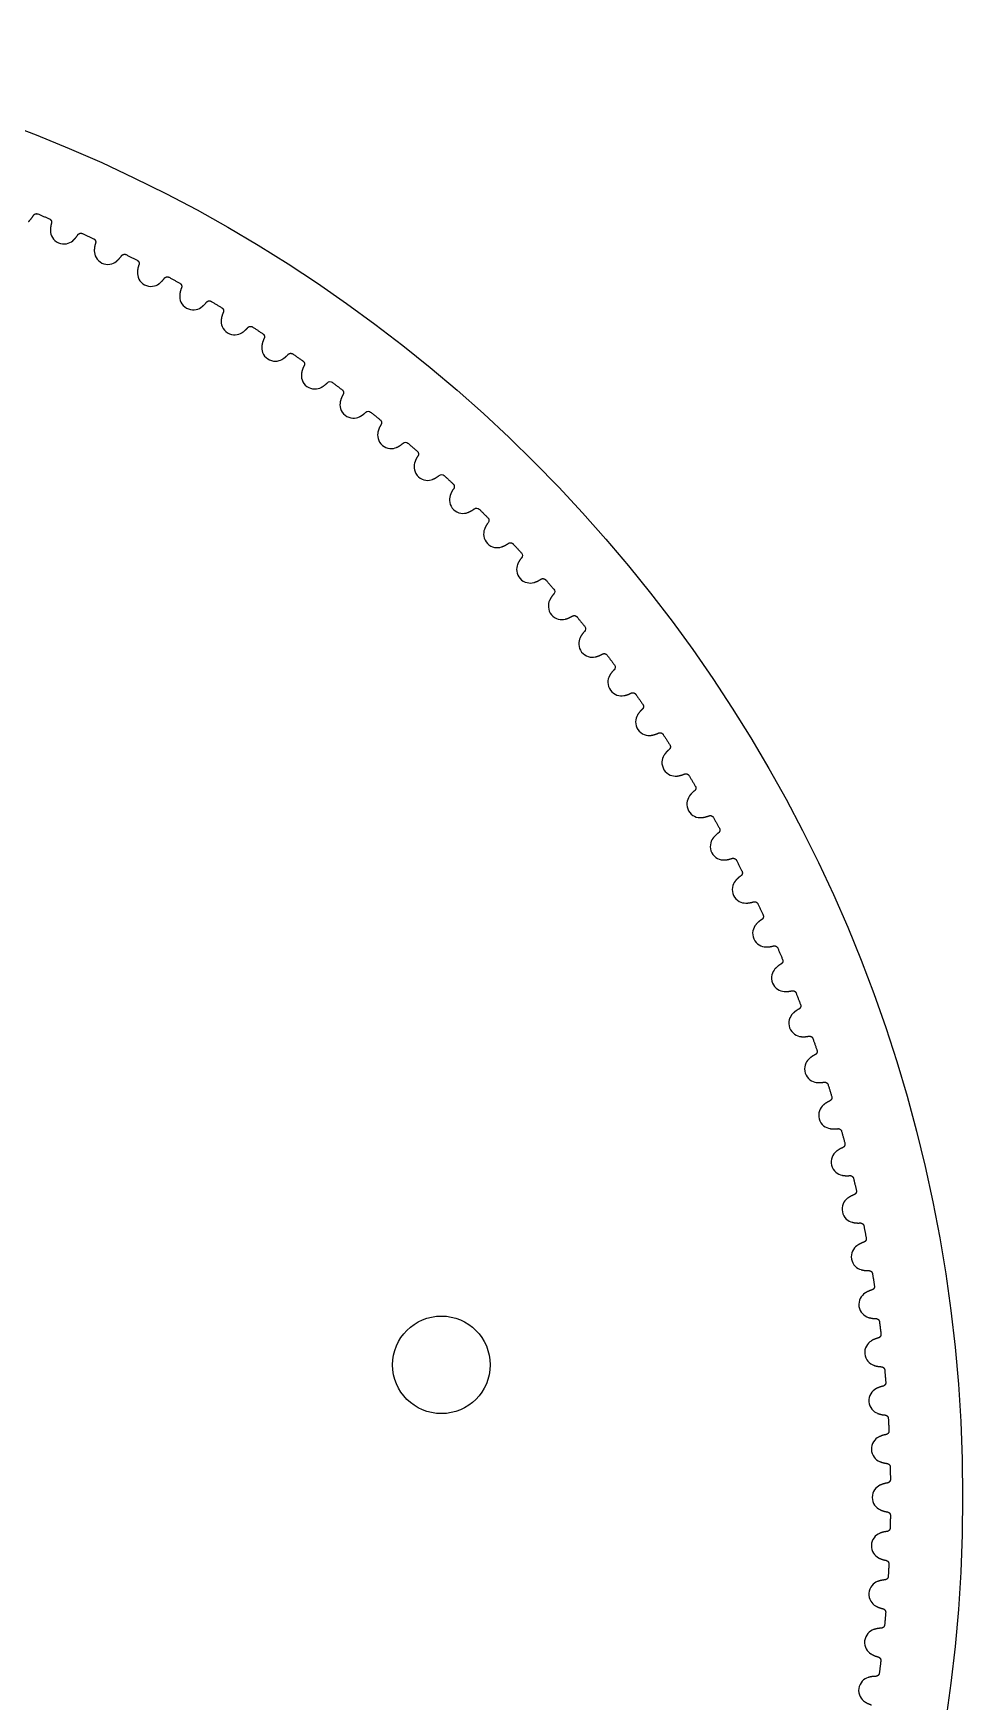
# Model space of a CAD drawing. Extents: x 88 to 208, y 45 to 165.
# Drawn here: x 170.4 to 208.5, y 96.6 to 165 of the extents above; entities that cross this region are included whole.
import ezdxf

# ---------------------------------------------------------------- set-up
doc = ezdxf.new("R2010")
doc.units = 0
doc.layers.add('View001', color=7, linetype='CONTINUOUS')

msp = doc.modelspace()

# ---------------------------------------------------------------- linework, layer by layer
at = {"layer": 'View001'}
for centre, radius in [((148.5, 105), 60), ((187.123, 110.411), 2)]:
    msp.add_circle(centre, radius, dxfattribs=at)
for points, degree in [([(170.189, 157.286), (170.309, 157.393), (170.388, 157.533)], 2), ([(170.189, 157.286), (170.309, 157.393), (170.388, 157.533)], 2), ([(170.577, 157.596), (171.044, 157.398)], 1), ([(171.129, 157.218), (171.084, 157.064), (171.09, 156.903)], 2), ([(171.129, 157.218), (171.084, 157.064), (171.09, 156.903)], 2), ([(172.001, 156.497), (172.124, 156.6), (172.208, 156.737)], 2), ([(172.001, 156.497), (172.124, 156.6), (172.208, 156.737)], 2), ([(172.399, 156.794), (172.859, 156.579)], 1), ([(172.938, 156.396), (172.887, 156.244), (172.887, 156.083)], 2), ([(172.938, 156.396), (172.887, 156.244), (172.887, 156.083)], 2), ([(173.784, 155.645), (173.91, 155.744), (174, 155.878)], 2), ([(173.784, 155.645), (173.91, 155.744), (174, 155.878)], 2), ([(174.192, 155.928), (174.645, 155.697)], 1), ([(174.716, 155.512), (174.661, 155.361), (174.655, 155.201)], 2), ([(174.716, 155.512), (174.661, 155.361), (174.655, 155.201)], 2), ([(175.536, 154.732), (175.666, 154.827), (175.76, 154.957)], 2), ([(175.536, 154.732), (175.666, 154.827), (175.76, 154.957)], 2), ([(175.954, 155.001), (176.398, 154.754)], 1), ([(176.463, 154.566), (176.403, 154.418), (176.391, 154.257)], 2), ([(176.463, 154.566), (176.403, 154.418), (176.391, 154.257)], 2), ([(177.255, 153.758), (177.388, 153.848), (177.487, 153.975)], 2), ([(177.255, 153.758), (177.388, 153.848), (177.487, 153.975)], 2), ([(177.682, 154.012), (178.117, 153.75)], 1), ([(178.176, 153.56), (178.11, 153.414), (178.093, 153.254)], 2), ([(178.176, 153.56), (178.11, 153.414), (178.093, 153.254)], 2), ([(178.939, 152.725), (179.075, 152.81), (179.178, 152.934)], 2), ([(178.939, 152.725), (179.075, 152.81), (179.178, 152.934)], 2), ([(179.375, 152.964), (179.801, 152.687)], 1), ([(179.853, 152.495), (179.782, 152.351), (179.759, 152.192)], 2), ([(179.853, 152.495), (179.782, 152.351), (179.759, 152.192)], 2), ([(181.03, 151.857), (181.446, 151.565)], 1), ([(180.586, 151.634), (180.725, 151.714), (180.832, 151.834)], 2), ([(180.586, 151.634), (180.725, 151.714), (180.832, 151.834)], 2), ([(181.491, 151.372), (181.415, 151.23), (181.387, 151.072)], 2), ([(181.491, 151.372), (181.415, 151.23), (181.387, 151.072)], 2), ([(182.194, 150.485), (182.336, 150.561), (182.447, 150.677)], 2), ([(182.194, 150.485), (182.336, 150.561), (182.447, 150.677)], 2), ([(182.447, 150.677), (182.491, 150.73), (182.593, 150.738), (182.645, 150.693)], 3), ([(182.447, 150.677), (182.491, 150.73), (182.593, 150.738), (182.645, 150.693)], 3), ([(182.645, 150.693), (183.051, 150.387)], 1), ([(183.09, 150.192), (183.009, 150.053), (182.975, 149.896)], 2), ([(183.09, 150.192), (183.009, 150.053), (182.975, 149.896)], 2), ([(183.761, 149.282), (183.905, 149.352), (184.02, 149.464)], 2), ([(183.761, 149.282), (183.905, 149.352), (184.02, 149.464)], 2), ([(184.02, 149.464), (184.066, 149.516), (184.169, 149.521), (184.219, 149.474)], 3), ([(184.02, 149.464), (184.066, 149.516), (184.169, 149.521), (184.219, 149.474)], 3), ([(184.219, 149.474), (184.614, 149.154)], 1), ([(184.646, 148.958), (184.56, 148.822), (184.521, 148.666)], 2), ([(184.646, 148.958), (184.56, 148.822), (184.521, 148.666)], 2), ([(185.285, 148.024), (185.432, 148.09), (185.551, 148.198)], 2), ([(185.285, 148.024), (185.432, 148.09), (185.551, 148.198)], 2), ([(185.551, 148.198), (185.598, 148.247), (185.701, 148.249), (185.749, 148.2)], 3), ([(185.551, 148.198), (185.598, 148.247), (185.701, 148.249), (185.749, 148.2)], 3), ([(185.749, 148.2), (186.133, 147.867)], 1), ([(186.158, 147.669), (186.067, 147.537), (186.023, 147.382)], 2), ([(186.158, 147.669), (186.067, 147.537), (186.023, 147.382)], 2), ([(186.764, 146.714), (186.913, 146.775), (187.036, 146.878)], 2), ([(186.764, 146.714), (186.913, 146.775), (187.036, 146.878)], 2), ([(187.036, 146.878), (187.085, 146.926), (187.187, 146.924), (187.234, 146.874)], 3), ([(187.036, 146.878), (187.085, 146.926), (187.187, 146.924), (187.234, 146.874)], 3), ([(187.234, 146.874), (187.606, 146.527)], 1), ([(187.624, 146.329), (187.529, 146.2), (187.479, 146.047)], 2), ([(187.624, 146.329), (187.529, 146.2), (187.479, 146.047)], 2), ([(188.197, 145.353), (188.347, 145.409), (188.474, 145.508)], 2), ([(188.197, 145.353), (188.347, 145.409), (188.474, 145.508)], 2), ([(188.474, 145.508), (188.524, 145.554), (188.627, 145.548), (188.672, 145.496)], 3), ([(188.474, 145.508), (188.524, 145.554), (188.627, 145.548), (188.672, 145.496)], 3), ([(188.672, 145.496), (189.031, 145.137)], 1), ([(189.031, 145.137), (189.083, 145.092), (189.089, 144.989), (189.042, 144.939)], 3), ([(189.042, 144.939), (188.943, 144.812), (188.888, 144.662)], 2), ([(189.042, 144.939), (188.943, 144.812), (188.888, 144.662)], 2), ([(189.581, 143.943), (189.733, 143.993), (189.863, 144.088)], 2), ([(189.581, 143.943), (189.733, 143.993), (189.863, 144.088)], 2), ([(190.061, 144.07), (190.407, 143.698)], 1), ([(190.407, 143.698), (190.458, 143.651), (190.46, 143.548), (190.412, 143.499)], 3), ([(190.412, 143.499), (190.308, 143.377), (190.247, 143.228)], 2), ([(190.412, 143.499), (190.308, 143.377), (190.247, 143.228)], 2), ([(190.915, 142.486), (191.069, 142.53), (191.202, 142.621)], 2), ([(190.915, 142.486), (191.069, 142.53), (191.202, 142.621)], 2), ([(191.399, 142.596), (191.732, 142.212)], 1), ([(191.73, 142.013), (191.622, 141.894), (191.556, 141.748)], 2), ([(191.73, 142.013), (191.622, 141.894), (191.556, 141.748)], 2), ([(191.732, 142.212), (191.781, 142.163), (191.78, 142.061), (191.73, 142.013)], 3), ([(192.197, 140.983), (192.353, 141.022), (192.489, 141.107)], 2), ([(192.197, 140.983), (192.353, 141.022), (192.489, 141.107)], 2), ([(192.685, 141.075), (193.005, 140.68)], 1), ([(192.995, 140.482), (192.883, 140.367), (192.812, 140.223)], 2), ([(192.995, 140.482), (192.883, 140.367), (192.812, 140.223)], 2), ([(193.005, 140.68), (193.052, 140.63), (193.047, 140.528), (192.995, 140.482)], 3), ([(193.426, 139.436), (193.583, 139.47), (193.722, 139.55)], 2), ([(193.426, 139.436), (193.583, 139.47), (193.722, 139.55)], 2), ([(193.917, 139.511), (194.223, 139.106)], 1), ([(194.206, 138.907), (194.09, 138.796), (194.015, 138.655)], 2), ([(194.206, 138.907), (194.09, 138.796), (194.015, 138.655)], 2), ([(194.223, 139.106), (194.268, 139.053), (194.259, 138.951), (194.206, 138.907)], 3), ([(194.601, 137.847), (194.759, 137.875), (194.9, 137.951)], 2), ([(194.601, 137.847), (194.759, 137.875), (194.9, 137.951)], 2), ([(195.094, 137.905), (195.385, 137.489)], 1), ([(195.362, 137.292), (195.242, 137.185), (195.161, 137.046)], 2), ([(195.362, 137.292), (195.242, 137.185), (195.161, 137.046)], 2), ([(195.719, 136.218), (195.878, 136.241), (196.022, 136.312)], 2), ([(195.719, 136.218), (195.878, 136.241), (196.022, 136.312)], 2), ([(196.214, 136.259), (196.491, 135.833)], 1), ([(196.46, 135.637), (196.337, 135.534), (196.251, 135.398)], 2), ([(196.46, 135.637), (196.337, 135.534), (196.251, 135.398)], 2), ([(196.78, 134.551), (196.939, 134.568), (197.086, 134.634)], 2), ([(196.78, 134.551), (196.939, 134.568), (197.086, 134.634)], 2), ([(197.276, 134.575), (197.537, 134.139)], 1), ([(197.5, 133.944), (197.373, 133.846), (197.283, 133.713)], 2), ([(197.5, 133.944), (197.373, 133.846), (197.283, 133.713)], 2), ([(197.782, 132.848), (197.942, 132.86), (198.091, 132.92)], 2), ([(197.782, 132.848), (197.942, 132.86), (198.091, 132.92)], 2), ([(198.278, 132.855), (198.524, 132.41)], 1), ([(198.48, 132.216), (198.35, 132.122), (198.255, 131.993)], 2), ([(198.48, 132.216), (198.35, 132.122), (198.255, 131.993)], 2), ([(198.724, 131.112), (198.884, 131.117), (199.035, 131.173)], 2), ([(198.724, 131.112), (198.884, 131.117), (199.035, 131.173)], 2), ([(199.22, 131.101), (199.451, 130.648)], 1), ([(199.4, 130.455), (199.266, 130.366), (199.167, 130.24)], 2), ([(199.4, 130.455), (199.266, 130.366), (199.167, 130.24)], 2), ([(199.604, 129.343), (199.765, 129.343), (199.917, 129.393)], 2), ([(199.604, 129.343), (199.765, 129.343), (199.917, 129.393)], 2), ([(200.1, 129.315), (200.315, 128.854)], 1), ([(200.257, 128.664), (200.121, 128.579), (200.017, 128.456)], 2), ([(200.257, 128.664), (200.121, 128.579), (200.017, 128.456)], 2), ([(200.423, 127.544), (200.583, 127.539), (200.737, 127.584)], 2), ([(200.423, 127.544), (200.583, 127.539), (200.737, 127.584)], 2), ([(200.917, 127.499), (201.116, 127.031)], 1), ([(201.052, 126.843), (200.912, 126.763), (200.804, 126.644)], 2), ([(201.052, 126.843), (200.912, 126.763), (200.804, 126.644)], 2), ([(201.178, 125.719), (201.338, 125.708), (201.494, 125.747)], 2), ([(201.178, 125.719), (201.338, 125.708), (201.494, 125.747)], 2), ([(201.67, 125.656), (201.852, 125.181)], 1), ([(201.782, 124.996), (201.64, 124.921), (201.528, 124.805)], 2), ([(201.782, 124.996), (201.64, 124.921), (201.528, 124.805)], 2), ([(201.869, 123.868), (202.029, 123.851), (202.186, 123.885)], 2), ([(201.869, 123.868), (202.029, 123.851), (202.186, 123.885)], 2), ([(202.447, 123.124), (202.303, 123.054), (202.187, 122.943)], 2), ([(202.447, 123.124), (202.303, 123.054), (202.187, 122.943)], 2), ([(202.359, 123.788), (202.524, 123.307)], 1), ([(202.495, 121.994), (202.654, 121.971), (202.812, 122)], 2), ([(202.495, 121.994), (202.654, 121.971), (202.812, 122)], 2), ([(202.982, 121.897), (203.13, 121.411)], 1), ([(203.047, 121.23), (202.9, 121.165), (202.78, 121.058)], 2), ([(203.047, 121.23), (202.9, 121.165), (202.78, 121.058)], 2), ([(203.055, 120.099), (203.213, 120.071), (203.372, 120.094)], 2), ([(203.055, 120.099), (203.213, 120.071), (203.372, 120.094)], 2), ([(203.538, 119.985), (203.67, 119.494)], 1), ([(203.58, 119.317), (203.431, 119.257), (203.308, 119.154)], 2), ([(203.58, 119.317), (203.431, 119.257), (203.308, 119.154)], 2), ([(203.549, 118.186), (203.706, 118.152), (203.865, 118.17)], 2), ([(203.549, 118.186), (203.706, 118.152), (203.865, 118.17)], 2), ([(204.028, 118.055), (204.142, 117.56)], 1), ([(204.046, 117.386), (203.895, 117.331), (203.768, 117.233)], 2), ([(204.046, 117.386), (203.895, 117.331), (203.768, 117.233)], 2), ([(203.975, 116.257), (204.131, 116.218), (204.291, 116.229)], 2), ([(203.975, 116.257), (204.131, 116.218), (204.291, 116.229)], 2), ([(204.45, 116.109), (204.546, 115.61)], 1), ([(204.445, 115.439), (204.292, 115.39), (204.161, 115.296)], 2), ([(204.445, 115.439), (204.292, 115.39), (204.161, 115.296)], 2), ([(204.334, 114.314), (204.489, 114.269), (204.649, 114.276)], 2), ([(204.334, 114.314), (204.489, 114.269), (204.649, 114.276)], 2), ([(204.803, 114.15), (204.882, 113.648)], 1), ([(204.775, 113.481), (204.62, 113.437), (204.487, 113.347)], 2), ([(204.775, 113.481), (204.62, 113.437), (204.487, 113.347)], 2), ([(204.625, 112.359), (204.778, 112.31), (204.939, 112.31)], 2), ([(204.625, 112.359), (204.778, 112.31), (204.939, 112.31)], 2), ([(205.088, 112.179), (205.15, 111.675)], 1), ([(205.036, 111.512), (204.88, 111.473), (204.744, 111.388)], 2), ([(205.036, 111.512), (204.88, 111.473), (204.744, 111.388)], 2), ([(204.848, 110.396), (204.999, 110.341), (205.16, 110.336)], 2), ([(204.848, 110.396), (204.999, 110.341), (205.16, 110.336)], 2), ([(205.304, 110.2), (205.348, 109.694)], 1), ([(205.229, 109.535), (205.072, 109.502), (204.933, 109.422)], 2), ([(205.229, 109.535), (205.072, 109.502), (204.933, 109.422)], 2), ([(205.002, 108.426), (205.151, 108.366), (205.311, 108.356)], 2), ([(205.002, 108.426), (205.151, 108.366), (205.311, 108.356)], 2), ([(205.451, 108.214), (205.478, 107.707)], 1), ([(205.353, 107.552), (205.195, 107.525), (205.053, 107.449)], 2), ([(205.353, 107.552), (205.195, 107.525), (205.053, 107.449)], 2), ([(205.087, 106.452), (205.234, 106.387), (205.394, 106.371)], 2), ([(205.087, 106.452), (205.234, 106.387), (205.394, 106.371)], 2), ([(205.529, 106.225), (205.537, 105.717)], 1), ([(205.407, 105.566), (205.248, 105.544), (205.104, 105.474)], 2), ([(205.407, 105.566), (205.248, 105.544), (205.104, 105.474)], 2), ([(205.103, 104.477), (205.248, 104.406), (205.407, 104.384)], 2), ([(205.103, 104.477), (205.248, 104.406), (205.407, 104.384)], 2), ([(205.537, 104.234), (205.528, 103.726)], 1), ([(205.393, 103.58), (205.233, 103.564), (205.086, 103.499)], 2), ([(205.393, 103.58), (205.233, 103.564), (205.086, 103.499)], 2), ([(205.051, 102.501), (205.192, 102.426), (205.351, 102.399)], 2), ([(205.051, 102.501), (205.192, 102.426), (205.351, 102.399)], 2), ([(205.475, 102.244), (205.448, 101.736)], 1), ([(205.308, 101.595), (205.148, 101.585), (204.999, 101.525)], 2), ([(205.308, 101.595), (205.148, 101.585), (204.999, 101.525)], 2), ([(204.929, 100.529), (205.068, 100.449), (205.225, 100.416)], 2), ([(204.929, 100.529), (205.068, 100.449), (205.225, 100.416)], 2), ([(205.344, 100.257), (205.3, 99.7508)], 1), ([(205.155, 99.6147), (204.994, 99.6097), (204.843, 99.555)], 2), ([(205.155, 99.6147), (204.994, 99.6097), (204.843, 99.555)], 2), ([(204.739, 98.5628), (204.875, 98.4778), (205.031, 98.4394)], 2), ([(204.739, 98.5628), (204.875, 98.4778), (205.031, 98.4394)], 2), ([(205.144, 98.276), (205.082, 97.7717)], 1), ([(204.932, 97.6407), (204.772, 97.6414), (204.619, 97.592)], 2), ([(204.932, 97.6407), (204.772, 97.6414), (204.619, 97.592)], 2), ([(204.48, 96.604), (204.613, 96.5143), (204.767, 96.4705)], 2), ([(204.48, 96.604), (204.613, 96.5143), (204.767, 96.4705)], 2)]:
    msp.add_open_spline(points, degree=degree, dxfattribs=at)
for points, degree, knots in [([(170.388, 157.533), (170.414, 157.579), (170.47, 157.6), (170.528, 157.618), (170.577, 157.596)], 2, [0, 0, 0, 0.724386, 0.724386, 1.44877, 1.44877, 1.44877]), ([(170.388, 157.533), (170.414, 157.579), (170.47, 157.6), (170.528, 157.618), (170.577, 157.596)], 2, [0, 0, 0, 0.724386, 0.724386, 1.44877, 1.44877, 1.44877]), ([(171.044, 157.398), (171.093, 157.377), (171.121, 157.324), (171.145, 157.269), (171.129, 157.218)], 2, [0, 0, 0, 0.724386, 0.724386, 1.44877, 1.44877, 1.44877]), ([(171.09, 156.903), (171.092, 156.82), (171.115, 156.724), (171.17, 156.634), (171.224, 156.544), (171.312, 156.462), (171.418, 156.415), (171.524, 156.367), (171.644, 156.357), (171.747, 156.377), (171.851, 156.396), (171.938, 156.444), (172.001, 156.497)], 3, [0, 0, 0, 0, 0.558599, 0.558599, 0.558599, 1.1172, 1.1172, 1.1172, 1.6758, 1.6758, 1.6758, 2.2344, 2.2344, 2.2344, 2.2344]), ([(172.208, 156.737), (172.236, 156.782), (172.293, 156.801), (172.351, 156.817), (172.399, 156.794)], 2, [0, 0, 0, 0.724386, 0.724386, 1.44877, 1.44877, 1.44877]), ([(172.208, 156.737), (172.236, 156.782), (172.293, 156.801), (172.351, 156.817), (172.399, 156.794)], 2, [0, 0, 0, 0.724386, 0.724386, 1.44877, 1.44877, 1.44877]), ([(172.859, 156.579), (172.908, 156.557), (172.933, 156.502), (172.955, 156.447), (172.938, 156.396)], 2, [0, 0, 0, 0.724386, 0.724386, 1.44877, 1.44877, 1.44877]), ([(172.887, 156.083), (172.887, 156), (172.906, 155.904), (172.958, 155.811), (173.009, 155.719), (173.094, 155.634), (173.199, 155.584), (173.303, 155.533), (173.422, 155.518), (173.526, 155.534), (173.631, 155.55), (173.719, 155.594), (173.784, 155.645)], 3, [0, 0, 0, 0, 0.558599, 0.558599, 0.558599, 1.1172, 1.1172, 1.1172, 1.6758, 1.6758, 1.6758, 2.2344, 2.2344, 2.2344, 2.2344]), ([(174, 155.878), (174.029, 155.922), (174.086, 155.939), (174.145, 155.953), (174.192, 155.928)], 2, [0, 0, 0, 0.724386, 0.724386, 1.44877, 1.44877, 1.44877]), ([(174, 155.878), (174.029, 155.922), (174.086, 155.939), (174.145, 155.953), (174.192, 155.928)], 2, [0, 0, 0, 0.724386, 0.724386, 1.44877, 1.44877, 1.44877]), ([(174.645, 155.697), (174.692, 155.674), (174.716, 155.618), (174.735, 155.562), (174.716, 155.512)], 2, [0, 0, 0, 0.724386, 0.724386, 1.44877, 1.44877, 1.44877]), ([(174.655, 155.201), (174.652, 155.118), (174.668, 155.021), (174.716, 154.927), (174.764, 154.833), (174.846, 154.745), (174.949, 154.691), (175.051, 154.636), (175.17, 154.617), (175.274, 154.63), (175.379, 154.642), (175.469, 154.683), (175.536, 154.732)], 3, [0, 0, 0, 0, 0.558599, 0.558599, 0.558599, 1.1172, 1.1172, 1.1172, 1.6758, 1.6758, 1.6758, 2.2344, 2.2344, 2.2344, 2.2344]), ([(175.76, 154.957), (175.79, 155), (175.848, 155.015), (175.907, 155.027), (175.954, 155.001)], 2, [0, 0, 0, 0.724386, 0.724386, 1.44877, 1.44877, 1.44877]), ([(175.76, 154.957), (175.79, 155), (175.848, 155.015), (175.907, 155.027), (175.954, 155.001)], 2, [0, 0, 0, 0.724386, 0.724386, 1.44877, 1.44877, 1.44877]), ([(176.398, 154.754), (176.445, 154.729), (176.466, 154.673), (176.484, 154.615), (176.463, 154.566)], 2, [0, 0, 0, 0.724386, 0.724386, 1.44877, 1.44877, 1.44877]), ([(176.391, 154.257), (176.385, 154.175), (176.398, 154.077), (176.443, 153.982), (176.487, 153.886), (176.566, 153.795), (176.667, 153.738), (176.767, 153.679), (176.885, 153.656), (176.99, 153.665), (177.096, 153.674), (177.186, 153.712), (177.255, 153.758)], 3, [0, 0, 0, 0, 0.558599, 0.558599, 0.558599, 1.1172, 1.1172, 1.1172, 1.6758, 1.6758, 1.6758, 2.2344, 2.2344, 2.2344, 2.2344]), ([(177.487, 153.975), (177.519, 154.017), (177.577, 154.031), (177.636, 154.04), (177.682, 154.012)], 2, [0, 0, 0, 0.724386, 0.724386, 1.44877, 1.44877, 1.44877]), ([(177.487, 153.975), (177.519, 154.017), (177.577, 154.031), (177.636, 154.04), (177.682, 154.012)], 2, [0, 0, 0, 0.724386, 0.724386, 1.44877, 1.44877, 1.44877]), ([(178.093, 153.254), (178.084, 153.172), (178.093, 153.074), (178.135, 152.977), (178.176, 152.88), (178.252, 152.786), (178.351, 152.725), (178.449, 152.663), (178.566, 152.636), (178.671, 152.641), (178.777, 152.646), (178.869, 152.681), (178.939, 152.725)], 3, [0, 0, 0, 0, 0.558599, 0.558599, 0.558599, 1.1172, 1.1172, 1.1172, 1.6758, 1.6758, 1.6758, 2.2344, 2.2344, 2.2344, 2.2344]), ([(178.117, 153.75), (178.163, 153.723), (178.183, 153.666), (178.199, 153.609), (178.176, 153.56)], 2, [0, 0, 0, 0.724386, 0.724386, 1.44877, 1.44877, 1.44877]), ([(179.178, 152.934), (179.212, 152.975), (179.271, 152.986), (179.33, 152.993), (179.375, 152.964)], 2, [0, 0, 0, 0.724386, 0.724386, 1.44877, 1.44877, 1.44877]), ([(179.178, 152.934), (179.212, 152.975), (179.271, 152.986), (179.33, 152.993), (179.375, 152.964)], 2, [0, 0, 0, 0.724386, 0.724386, 1.44877, 1.44877, 1.44877]), ([(179.801, 152.687), (179.845, 152.658), (179.863, 152.601), (179.877, 152.542), (179.853, 152.495)], 2, [0, 0, 0, 0.724386, 0.724386, 1.44877, 1.44877, 1.44877]), ([(179.759, 152.192), (179.747, 152.11), (179.753, 152.012), (179.792, 151.913), (179.829, 151.815), (179.902, 151.719), (179.998, 151.654), (180.094, 151.589), (180.21, 151.557), (180.315, 151.559), (180.421, 151.561), (180.515, 151.592), (180.586, 151.634)], 3, [0, 0, 0, 0, 0.558599, 0.558599, 0.558599, 1.1172, 1.1172, 1.1172, 1.6758, 1.6758, 1.6758, 2.2344, 2.2344, 2.2344, 2.2344]), ([(180.832, 151.834), (180.867, 151.874), (180.927, 151.883), (180.986, 151.888), (181.03, 151.857)], 2, [0, 0, 0, 0.724386, 0.724386, 1.44877, 1.44877, 1.44877]), ([(180.832, 151.834), (180.867, 151.874), (180.927, 151.883), (180.986, 151.888), (181.03, 151.857)], 2, [0, 0, 0, 0.724386, 0.724386, 1.44877, 1.44877, 1.44877]), ([(181.446, 151.565), (181.49, 151.535), (181.505, 151.477), (181.517, 151.418), (181.491, 151.372)], 2, [0, 0, 0, 0.724386, 0.724386, 1.44877, 1.44877, 1.44877]), ([(181.387, 151.072), (181.373, 150.991), (181.375, 150.892), (181.41, 150.792), (181.444, 150.693), (181.513, 150.594), (181.607, 150.527), (181.701, 150.458), (181.816, 150.422), (181.921, 150.421), (182.027, 150.418), (182.121, 150.446), (182.194, 150.485)], 3, [0, 0, 0, 0, 0.558599, 0.558599, 0.558599, 1.1172, 1.1172, 1.1172, 1.6758, 1.6758, 1.6758, 2.2344, 2.2344, 2.2344, 2.2344]), ([(182.975, 149.896), (182.958, 149.816), (182.956, 149.717), (182.988, 149.616), (183.018, 149.515), (183.084, 149.415), (183.176, 149.343), (183.267, 149.272), (183.381, 149.232), (183.486, 149.227), (183.591, 149.22), (183.687, 149.245), (183.761, 149.282)], 3, [0, 0, 0, 0, 0.558599, 0.558599, 0.558599, 1.1172, 1.1172, 1.1172, 1.6758, 1.6758, 1.6758, 2.2344, 2.2344, 2.2344, 2.2344]), ([(183.051, 150.387), (183.093, 150.356), (183.107, 150.297), (183.117, 150.238), (183.09, 150.192)], 2, [0, 0, 0, 0.724386, 0.724386, 1.44877, 1.44877, 1.44877]), ([(184.614, 149.154), (184.655, 149.121), (184.667, 149.062), (184.675, 149.002), (184.646, 148.958)], 2, [0, 0, 0, 0.724386, 0.724386, 1.44877, 1.44877, 1.44877]), ([(184.521, 148.666), (184.501, 148.586), (184.496, 148.487), (184.524, 148.385), (184.551, 148.284), (184.613, 148.181), (184.702, 148.106), (184.791, 148.031), (184.903, 147.988), (185.008, 147.979), (185.113, 147.969), (185.209, 147.99), (185.285, 148.024)], 3, [0, 0, 0, 0, 0.558599, 0.558599, 0.558599, 1.1172, 1.1172, 1.1172, 1.6758, 1.6758, 1.6758, 2.2344, 2.2344, 2.2344, 2.2344]), ([(186.133, 147.867), (186.173, 147.832), (186.183, 147.773), (186.188, 147.713), (186.158, 147.669)], 2, [0, 0, 0, 0.724386, 0.724386, 1.44877, 1.44877, 1.44877]), ([(186.023, 147.382), (186, 147.303), (185.992, 147.204), (186.016, 147.102), (186.04, 146.999), (186.098, 146.894), (186.185, 146.817), (186.271, 146.739), (186.381, 146.691), (186.486, 146.678), (186.59, 146.665), (186.687, 146.683), (186.764, 146.714)], 3, [0, 0, 0, 0, 0.558599, 0.558599, 0.558599, 1.1172, 1.1172, 1.1172, 1.6758, 1.6758, 1.6758, 2.2344, 2.2344, 2.2344, 2.2344]), ([(187.606, 146.527), (187.645, 146.491), (187.652, 146.432), (187.656, 146.372), (187.624, 146.329)], 2, [0, 0, 0, 0.724386, 0.724386, 1.44877, 1.44877, 1.44877]), ([(187.479, 146.047), (187.453, 145.968), (187.442, 145.87), (187.463, 145.767), (187.482, 145.663), (187.537, 145.556), (187.621, 145.476), (187.704, 145.395), (187.813, 145.344), (187.917, 145.327), (188.021, 145.31), (188.119, 145.325), (188.197, 145.353)], 3, [0, 0, 0, 0, 0.558599, 0.558599, 0.558599, 1.1172, 1.1172, 1.1172, 1.6758, 1.6758, 1.6758, 2.2344, 2.2344, 2.2344, 2.2344]), ([(188.888, 144.662), (188.859, 144.584), (188.844, 144.486), (188.862, 144.382), (188.878, 144.278), (188.929, 144.169), (189.01, 144.086), (189.09, 144.002), (189.197, 143.947), (189.3, 143.927), (189.404, 143.906), (189.502, 143.918), (189.581, 143.943)], 3, [0, 0, 0, 0, 0.558599, 0.558599, 0.558599, 1.1172, 1.1172, 1.1172, 1.6758, 1.6758, 1.6758, 2.2344, 2.2344, 2.2344, 2.2344]), ([(189.863, 144.088), (189.906, 144.12), (189.965, 144.116), (190.025, 144.109), (190.061, 144.07)], 2, [0, 0, 0, 0.724386, 0.724386, 1.44877, 1.44877, 1.44877]), ([(189.863, 144.088), (189.906, 144.12), (189.965, 144.116), (190.025, 144.109), (190.061, 144.07)], 2, [0, 0, 0, 0.724386, 0.724386, 1.44877, 1.44877, 1.44877]), ([(190.247, 143.228), (190.216, 143.151), (190.198, 143.054), (190.211, 142.949), (190.224, 142.845), (190.271, 142.734), (190.349, 142.648), (190.426, 142.562), (190.532, 142.503), (190.634, 142.48), (190.737, 142.455), (190.835, 142.463), (190.915, 142.486)], 3, [0, 0, 0, 0, 0.558599, 0.558599, 0.558599, 1.1172, 1.1172, 1.1172, 1.6758, 1.6758, 1.6758, 2.2344, 2.2344, 2.2344, 2.2344]), ([(191.202, 142.621), (191.246, 142.651), (191.305, 142.645), (191.365, 142.636), (191.399, 142.596)], 2, [0, 0, 0, 0.724386, 0.724386, 1.44877, 1.44877, 1.44877]), ([(191.202, 142.621), (191.246, 142.651), (191.305, 142.645), (191.365, 142.636), (191.399, 142.596)], 2, [0, 0, 0, 0.724386, 0.724386, 1.44877, 1.44877, 1.44877]), ([(191.556, 141.748), (191.522, 141.672), (191.501, 141.576), (191.51, 141.471), (191.519, 141.366), (191.563, 141.254), (191.638, 141.165), (191.712, 141.076), (191.815, 141.013), (191.916, 140.986), (192.018, 140.958), (192.117, 140.963), (192.197, 140.983)], 3, [0, 0, 0, 0, 0.558599, 0.558599, 0.558599, 1.1172, 1.1172, 1.1172, 1.6758, 1.6758, 1.6758, 2.2344, 2.2344, 2.2344, 2.2344]), ([(192.489, 141.107), (192.534, 141.136), (192.593, 141.129), (192.652, 141.117), (192.685, 141.075)], 2, [0, 0, 0, 0.724386, 0.724386, 1.44877, 1.44877, 1.44877]), ([(192.489, 141.107), (192.534, 141.136), (192.593, 141.129), (192.652, 141.117), (192.685, 141.075)], 2, [0, 0, 0, 0.724386, 0.724386, 1.44877, 1.44877, 1.44877]), ([(192.812, 140.223), (192.776, 140.148), (192.751, 140.053), (192.757, 139.947), (192.762, 139.842), (192.802, 139.729), (192.874, 139.637), (192.945, 139.546), (193.045, 139.48), (193.146, 139.449), (193.247, 139.418), (193.345, 139.419), (193.426, 139.436)], 3, [0, 0, 0, 0, 0.558599, 0.558599, 0.558599, 1.1172, 1.1172, 1.1172, 1.6758, 1.6758, 1.6758, 2.2344, 2.2344, 2.2344, 2.2344]), ([(193.722, 139.55), (193.768, 139.578), (193.827, 139.568), (193.885, 139.554), (193.917, 139.511)], 2, [0, 0, 0, 0.724386, 0.724386, 1.44877, 1.44877, 1.44877]), ([(193.722, 139.55), (193.768, 139.578), (193.827, 139.568), (193.885, 139.554), (193.917, 139.511)], 2, [0, 0, 0, 0.724386, 0.724386, 1.44877, 1.44877, 1.44877]), ([(194.015, 138.655), (193.976, 138.582), (193.947, 138.487), (193.95, 138.381), (193.951, 138.276), (193.987, 138.161), (194.055, 138.068), (194.123, 137.973), (194.221, 137.904), (194.321, 137.87), (194.421, 137.835), (194.519, 137.833), (194.601, 137.847)], 3, [0, 0, 0, 0, 0.558599, 0.558599, 0.558599, 1.1172, 1.1172, 1.1172, 1.6758, 1.6758, 1.6758, 2.2344, 2.2344, 2.2344, 2.2344]), ([(194.9, 137.951), (194.947, 137.977), (195.006, 137.965), (195.064, 137.949), (195.094, 137.905)], 2, [0, 0, 0, 0.724386, 0.724386, 1.44877, 1.44877, 1.44877]), ([(194.9, 137.951), (194.947, 137.977), (195.006, 137.965), (195.064, 137.949), (195.094, 137.905)], 2, [0, 0, 0, 0.724386, 0.724386, 1.44877, 1.44877, 1.44877]), ([(195.385, 137.489), (195.416, 137.446), (195.411, 137.386), (195.402, 137.327), (195.362, 137.292)], 2, [0, 0, 0, 0.724386, 0.724386, 1.44877, 1.44877, 1.44877]), ([(195.161, 137.046), (195.12, 136.974), (195.088, 136.881), (195.087, 136.775), (195.085, 136.67), (195.116, 136.554), (195.182, 136.458), (195.246, 136.361), (195.342, 136.288), (195.44, 136.251), (195.539, 136.212), (195.637, 136.207), (195.719, 136.218)], 3, [0, 0, 0, 0, 0.558599, 0.558599, 0.558599, 1.1172, 1.1172, 1.1172, 1.6758, 1.6758, 1.6758, 2.2344, 2.2344, 2.2344, 2.2344]), ([(196.022, 136.312), (196.07, 136.336), (196.128, 136.322), (196.185, 136.304), (196.214, 136.259)], 2, [0, 0, 0, 0.724386, 0.724386, 1.44877, 1.44877, 1.44877]), ([(196.022, 136.312), (196.07, 136.336), (196.128, 136.322), (196.185, 136.304), (196.214, 136.259)], 2, [0, 0, 0, 0.724386, 0.724386, 1.44877, 1.44877, 1.44877]), ([(196.491, 135.833), (196.52, 135.789), (196.513, 135.729), (196.501, 135.67), (196.46, 135.637)], 2, [0, 0, 0, 0.724386, 0.724386, 1.44877, 1.44877, 1.44877]), ([(196.251, 135.398), (196.207, 135.328), (196.172, 135.235), (196.167, 135.13), (196.162, 135.025), (196.189, 134.908), (196.251, 134.809), (196.312, 134.711), (196.405, 134.635), (196.502, 134.594), (196.599, 134.552), (196.697, 134.543), (196.78, 134.551)], 3, [0, 0, 0, 0, 0.558599, 0.558599, 0.558599, 1.1172, 1.1172, 1.1172, 1.6758, 1.6758, 1.6758, 2.2344, 2.2344, 2.2344, 2.2344]), ([(197.086, 134.634), (197.134, 134.656), (197.192, 134.64), (197.249, 134.621), (197.276, 134.575)], 2, [0, 0, 0, 0.724386, 0.724386, 1.44877, 1.44877, 1.44877]), ([(197.086, 134.634), (197.134, 134.656), (197.192, 134.64), (197.249, 134.621), (197.276, 134.575)], 2, [0, 0, 0, 0.724386, 0.724386, 1.44877, 1.44877, 1.44877]), ([(197.537, 134.139), (197.565, 134.094), (197.556, 134.035), (197.543, 133.976), (197.5, 133.944)], 2, [0, 0, 0, 0.724386, 0.724386, 1.44877, 1.44877, 1.44877]), ([(197.283, 133.713), (197.237, 133.644), (197.199, 133.553), (197.19, 133.448), (197.181, 133.343), (197.204, 133.225), (197.262, 133.125), (197.32, 133.024), (197.41, 132.945), (197.506, 132.9), (197.601, 132.855), (197.699, 132.842), (197.782, 132.848)], 3, [0, 0, 0, 0, 0.558599, 0.558599, 0.558599, 1.1172, 1.1172, 1.1172, 1.6758, 1.6758, 1.6758, 2.2344, 2.2344, 2.2344, 2.2344]), ([(198.091, 132.92), (198.14, 132.941), (198.197, 132.923), (198.253, 132.901), (198.278, 132.855)], 2, [0, 0, 0, 0.724386, 0.724386, 1.44877, 1.44877, 1.44877]), ([(198.091, 132.92), (198.14, 132.941), (198.197, 132.923), (198.253, 132.901), (198.278, 132.855)], 2, [0, 0, 0, 0.724386, 0.724386, 1.44877, 1.44877, 1.44877]), ([(198.524, 132.41), (198.55, 132.364), (198.539, 132.305), (198.524, 132.247), (198.48, 132.216)], 2, [0, 0, 0, 0.724386, 0.724386, 1.44877, 1.44877, 1.44877]), ([(198.255, 131.993), (198.207, 131.926), (198.165, 131.836), (198.153, 131.731), (198.14, 131.627), (198.159, 131.508), (198.214, 131.406), (198.268, 131.303), (198.356, 131.221), (198.45, 131.173), (198.544, 131.124), (198.641, 131.108), (198.724, 131.112)], 3, [0, 0, 0, 0, 0.558599, 0.558599, 0.558599, 1.1172, 1.1172, 1.1172, 1.6758, 1.6758, 1.6758, 2.2344, 2.2344, 2.2344, 2.2344]), ([(199.035, 131.173), (199.084, 131.192), (199.141, 131.172), (199.196, 131.148), (199.22, 131.101)], 2, [0, 0, 0, 0.724386, 0.724386, 1.44877, 1.44877, 1.44877]), ([(199.035, 131.173), (199.084, 131.192), (199.141, 131.172), (199.196, 131.148), (199.22, 131.101)], 2, [0, 0, 0, 0.724386, 0.724386, 1.44877, 1.44877, 1.44877]), ([(199.451, 130.648), (199.475, 130.6), (199.462, 130.542), (199.444, 130.485), (199.4, 130.455)], 2, [0, 0, 0, 0.724386, 0.724386, 1.44877, 1.44877, 1.44877]), ([(199.167, 130.24), (199.116, 130.175), (199.072, 130.087), (199.056, 129.982), (199.039, 129.878), (199.054, 129.759), (199.105, 129.655), (199.156, 129.55), (199.241, 129.465), (199.333, 129.414), (199.425, 129.362), (199.521, 129.343), (199.604, 129.343)], 3, [0, 0, 0, 0, 0.558599, 0.558599, 0.558599, 1.1172, 1.1172, 1.1172, 1.6758, 1.6758, 1.6758, 2.2344, 2.2344, 2.2344, 2.2344]), ([(199.917, 129.393), (199.968, 129.41), (200.024, 129.388), (200.078, 129.363), (200.1, 129.315)], 2, [0, 0, 0, 0.724386, 0.724386, 1.44877, 1.44877, 1.44877]), ([(199.917, 129.393), (199.968, 129.41), (200.024, 129.388), (200.078, 129.363), (200.1, 129.315)], 2, [0, 0, 0, 0.724386, 0.724386, 1.44877, 1.44877, 1.44877]), ([(200.315, 128.854), (200.337, 128.806), (200.322, 128.748), (200.303, 128.691), (200.257, 128.664)], 2, [0, 0, 0, 0.724386, 0.724386, 1.44877, 1.44877, 1.44877]), ([(200.017, 128.456), (199.964, 128.393), (199.917, 128.306), (199.897, 128.203), (199.877, 128.099), (199.887, 127.979), (199.935, 127.874), (199.982, 127.767), (200.063, 127.679), (200.154, 127.625), (200.244, 127.57), (200.34, 127.547), (200.423, 127.544)], 3, [0, 0, 0, 0, 0.558599, 0.558599, 0.558599, 1.1172, 1.1172, 1.1172, 1.6758, 1.6758, 1.6758, 2.2344, 2.2344, 2.2344, 2.2344]), ([(200.737, 127.584), (200.788, 127.599), (200.843, 127.575), (200.897, 127.548), (200.917, 127.499)], 2, [0, 0, 0, 0.724386, 0.724386, 1.44877, 1.44877, 1.44877]), ([(200.737, 127.584), (200.788, 127.599), (200.843, 127.575), (200.897, 127.548), (200.917, 127.499)], 2, [0, 0, 0, 0.724386, 0.724386, 1.44877, 1.44877, 1.44877]), ([(200.804, 126.644), (200.749, 126.583), (200.699, 126.498), (200.675, 126.395), (200.651, 126.292), (200.658, 126.172), (200.702, 126.065), (200.745, 125.957), (200.824, 125.866), (200.912, 125.809), (201, 125.75), (201.095, 125.724), (201.178, 125.719)], 3, [0, 0, 0, 0, 0.558599, 0.558599, 0.558599, 1.1172, 1.1172, 1.1172, 1.6758, 1.6758, 1.6758, 2.2344, 2.2344, 2.2344, 2.2344]), ([(201.116, 127.031), (201.137, 126.982), (201.119, 126.925), (201.098, 126.869), (201.052, 126.843)], 2, [0, 0, 0, 0.724386, 0.724386, 1.44877, 1.44877, 1.44877]), ([(201.494, 125.747), (201.545, 125.761), (201.599, 125.735), (201.652, 125.706), (201.67, 125.656)], 2, [0, 0, 0, 0.724386, 0.724386, 1.44877, 1.44877, 1.44877]), ([(201.494, 125.747), (201.545, 125.761), (201.599, 125.735), (201.652, 125.706), (201.67, 125.656)], 2, [0, 0, 0, 0.724386, 0.724386, 1.44877, 1.44877, 1.44877]), ([(201.852, 125.181), (201.872, 125.132), (201.852, 125.075), (201.829, 125.02), (201.782, 124.996)], 2, [0, 0, 0, 0.724386, 0.724386, 1.44877, 1.44877, 1.44877]), ([(201.528, 124.805), (201.47, 124.746), (201.417, 124.663), (201.39, 124.561), (201.363, 124.459), (201.365, 124.339), (201.405, 124.23), (201.444, 124.121), (201.52, 124.027), (201.606, 123.967), (201.692, 123.906), (201.786, 123.876), (201.869, 123.868)], 3, [0, 0, 0, 0, 0.558599, 0.558599, 0.558599, 1.1172, 1.1172, 1.1172, 1.6758, 1.6758, 1.6758, 2.2344, 2.2344, 2.2344, 2.2344]), ([(202.186, 123.885), (202.237, 123.897), (202.291, 123.869), (202.342, 123.838), (202.359, 123.788)], 2, [0, 0, 0, 0.724386, 0.724386, 1.44877, 1.44877, 1.44877]), ([(202.186, 123.885), (202.237, 123.897), (202.291, 123.869), (202.342, 123.838), (202.359, 123.788)], 2, [0, 0, 0, 0.724386, 0.724386, 1.44877, 1.44877, 1.44877]), ([(202.524, 123.307), (202.542, 123.257), (202.52, 123.201), (202.495, 123.146), (202.447, 123.124)], 2, [0, 0, 0, 0.724386, 0.724386, 1.44877, 1.44877, 1.44877]), ([(202.187, 122.943), (202.127, 122.885), (202.071, 122.804), (202.041, 122.703), (202.01, 122.602), (202.008, 122.482), (202.044, 122.372), (202.079, 122.261), (202.152, 122.165), (202.236, 122.102), (202.32, 122.038), (202.413, 122.005), (202.495, 121.994)], 3, [0, 0, 0, 0, 0.558599, 0.558599, 0.558599, 1.1172, 1.1172, 1.1172, 1.6758, 1.6758, 1.6758, 2.2344, 2.2344, 2.2344, 2.2344]), ([(202.812, 122), (202.864, 122.01), (202.916, 121.98), (202.967, 121.948), (202.982, 121.897)], 2, [0, 0, 0, 0.724386, 0.724386, 1.44877, 1.44877, 1.44877]), ([(202.812, 122), (202.864, 122.01), (202.916, 121.98), (202.967, 121.948), (202.982, 121.897)], 2, [0, 0, 0, 0.724386, 0.724386, 1.44877, 1.44877, 1.44877]), ([(203.13, 121.411), (203.146, 121.36), (203.123, 121.305), (203.096, 121.251), (203.047, 121.23)], 2, [0, 0, 0, 0.724386, 0.724386, 1.44877, 1.44877, 1.44877]), ([(202.78, 121.058), (202.719, 121.003), (202.66, 120.924), (202.626, 120.824), (202.591, 120.724), (202.585, 120.604), (202.618, 120.493), (202.649, 120.381), (202.718, 120.282), (202.8, 120.216), (202.882, 120.149), (202.973, 120.113), (203.055, 120.099)], 3, [0, 0, 0, 0, 0.558599, 0.558599, 0.558599, 1.1172, 1.1172, 1.1172, 1.6758, 1.6758, 1.6758, 2.2344, 2.2344, 2.2344, 2.2344]), ([(203.372, 120.094), (203.425, 120.102), (203.476, 120.071), (203.525, 120.036), (203.538, 119.985)], 2, [0, 0, 0, 0.724386, 0.724386, 1.44877, 1.44877, 1.44877]), ([(203.372, 120.094), (203.425, 120.102), (203.476, 120.071), (203.525, 120.036), (203.538, 119.985)], 2, [0, 0, 0, 0.724386, 0.724386, 1.44877, 1.44877, 1.44877]), ([(203.308, 119.154), (203.244, 119.101), (203.182, 119.024), (203.145, 118.925), (203.107, 118.827), (203.097, 118.707), (203.126, 118.595), (203.153, 118.482), (203.218, 118.381), (203.298, 118.312), (203.377, 118.242), (203.468, 118.203), (203.549, 118.186)], 3, [0, 0, 0, 0, 0.558599, 0.558599, 0.558599, 1.1172, 1.1172, 1.1172, 1.6758, 1.6758, 1.6758, 2.2344, 2.2344, 2.2344, 2.2344]), ([(203.67, 119.494), (203.684, 119.443), (203.658, 119.388), (203.63, 119.336), (203.58, 119.317)], 2, [0, 0, 0, 0.724386, 0.724386, 1.44877, 1.44877, 1.44877]), ([(203.865, 118.17), (203.918, 118.176), (203.968, 118.143), (204.016, 118.107), (204.028, 118.055)], 2, [0, 0, 0, 0.724386, 0.724386, 1.44877, 1.44877, 1.44877]), ([(203.865, 118.17), (203.918, 118.176), (203.968, 118.143), (204.016, 118.107), (204.028, 118.055)], 2, [0, 0, 0, 0.724386, 0.724386, 1.44877, 1.44877, 1.44877]), ([(203.768, 117.233), (203.703, 117.182), (203.639, 117.107), (203.598, 117.009), (203.557, 116.913), (203.542, 116.793), (203.567, 116.68), (203.59, 116.566), (203.652, 116.463), (203.729, 116.391), (203.806, 116.319), (203.895, 116.276), (203.975, 116.257)], 3, [0, 0, 0, 0, 0.558599, 0.558599, 0.558599, 1.1172, 1.1172, 1.1172, 1.6758, 1.6758, 1.6758, 2.2344, 2.2344, 2.2344, 2.2344]), ([(204.142, 117.56), (204.154, 117.508), (204.127, 117.455), (204.096, 117.403), (204.046, 117.386)], 2, [0, 0, 0, 0.724386, 0.724386, 1.44877, 1.44877, 1.44877]), ([(204.291, 116.229), (204.344, 116.234), (204.393, 116.199), (204.44, 116.161), (204.45, 116.109)], 2, [0, 0, 0, 0.724386, 0.724386, 1.44877, 1.44877, 1.44877]), ([(204.291, 116.229), (204.344, 116.234), (204.393, 116.199), (204.44, 116.161), (204.45, 116.109)], 2, [0, 0, 0, 0.724386, 0.724386, 1.44877, 1.44877, 1.44877]), ([(204.546, 115.61), (204.557, 115.558), (204.528, 115.506), (204.495, 115.455), (204.445, 115.439)], 2, [0, 0, 0, 0.724386, 0.724386, 1.44877, 1.44877, 1.44877]), ([(204.161, 115.296), (204.094, 115.248), (204.028, 115.175), (203.983, 115.079), (203.939, 114.984), (203.92, 114.865), (203.941, 114.751), (203.96, 114.637), (204.018, 114.531), (204.093, 114.457), (204.167, 114.382), (204.255, 114.336), (204.334, 114.314)], 3, [0, 0, 0, 0, 0.558599, 0.558599, 0.558599, 1.1172, 1.1172, 1.1172, 1.6758, 1.6758, 1.6758, 2.2344, 2.2344, 2.2344, 2.2344]), ([(204.649, 114.276), (204.702, 114.278), (204.75, 114.242), (204.795, 114.202), (204.803, 114.15)], 2, [0, 0, 0, 0.724386, 0.724386, 1.44877, 1.44877, 1.44877]), ([(204.649, 114.276), (204.702, 114.278), (204.75, 114.242), (204.795, 114.202), (204.803, 114.15)], 2, [0, 0, 0, 0.724386, 0.724386, 1.44877, 1.44877, 1.44877]), ([(204.882, 113.648), (204.891, 113.595), (204.86, 113.544), (204.826, 113.495), (204.775, 113.481)], 2, [0, 0, 0, 0.724386, 0.724386, 1.44877, 1.44877, 1.44877]), ([(204.487, 113.347), (204.418, 113.301), (204.349, 113.231), (204.301, 113.137), (204.253, 113.043), (204.231, 112.925), (204.247, 112.81), (204.263, 112.695), (204.317, 112.588), (204.389, 112.511), (204.461, 112.433), (204.547, 112.385), (204.625, 112.359)], 3, [0, 0, 0, 0, 0.558599, 0.558599, 0.558599, 1.1172, 1.1172, 1.1172, 1.6758, 1.6758, 1.6758, 2.2344, 2.2344, 2.2344, 2.2344]), ([(204.939, 112.31), (204.992, 112.311), (205.038, 112.273), (205.082, 112.232), (205.088, 112.179)], 2, [0, 0, 0, 0.724386, 0.724386, 1.44877, 1.44877, 1.44877]), ([(204.939, 112.31), (204.992, 112.311), (205.038, 112.273), (205.082, 112.232), (205.088, 112.179)], 2, [0, 0, 0, 0.724386, 0.724386, 1.44877, 1.44877, 1.44877]), ([(205.15, 111.675), (205.157, 111.622), (205.124, 111.572), (205.088, 111.524), (205.036, 111.512)], 2, [0, 0, 0, 0.724386, 0.724386, 1.44877, 1.44877, 1.44877]), ([(204.744, 111.388), (204.674, 111.345), (204.602, 111.277), (204.551, 111.184), (204.5, 111.092), (204.473, 110.975), (204.486, 110.86), (204.497, 110.744), (204.548, 110.635), (204.617, 110.556), (204.686, 110.476), (204.77, 110.424), (204.848, 110.396)], 3, [0, 0, 0, 0, 0.558599, 0.558599, 0.558599, 1.1172, 1.1172, 1.1172, 1.6758, 1.6758, 1.6758, 2.2344, 2.2344, 2.2344, 2.2344]), ([(205.16, 110.336), (205.213, 110.335), (205.258, 110.295), (205.3, 110.253), (205.304, 110.2)], 2, [0, 0, 0, 0.724386, 0.724386, 1.44877, 1.44877, 1.44877]), ([(205.16, 110.336), (205.213, 110.335), (205.258, 110.295), (205.3, 110.253), (205.304, 110.2)], 2, [0, 0, 0, 0.724386, 0.724386, 1.44877, 1.44877, 1.44877]), ([(205.348, 109.694), (205.353, 109.641), (205.319, 109.592), (205.281, 109.545), (205.229, 109.535)], 2, [0, 0, 0, 0.724386, 0.724386, 1.44877, 1.44877, 1.44877]), ([(204.933, 109.422), (204.861, 109.38), (204.787, 109.315), (204.733, 109.224), (204.679, 109.134), (204.648, 109.018), (204.656, 108.902), (204.664, 108.787), (204.711, 108.676), (204.777, 108.594), (204.843, 108.511), (204.925, 108.457), (205.002, 108.426)], 3, [0, 0, 0, 0, 0.558599, 0.558599, 0.558599, 1.1172, 1.1172, 1.1172, 1.6758, 1.6758, 1.6758, 2.2344, 2.2344, 2.2344, 2.2344]), ([(205.311, 108.356), (205.364, 108.353), (205.408, 108.311), (205.449, 108.267), (205.451, 108.214)], 2, [0, 0, 0, 0.724386, 0.724386, 1.44877, 1.44877, 1.44877]), ([(205.311, 108.356), (205.364, 108.353), (205.408, 108.311), (205.449, 108.267), (205.451, 108.214)], 2, [0, 0, 0, 0.724386, 0.724386, 1.44877, 1.44877, 1.44877]), ([(205.053, 107.449), (204.98, 107.411), (204.903, 107.348), (204.846, 107.259), (204.789, 107.171), (204.754, 107.056), (204.758, 106.94), (204.762, 106.824), (204.805, 106.712), (204.868, 106.628), (204.931, 106.543), (205.011, 106.486), (205.087, 106.452)], 3, [0, 0, 0, 0, 0.558599, 0.558599, 0.558599, 1.1172, 1.1172, 1.1172, 1.6758, 1.6758, 1.6758, 2.2344, 2.2344, 2.2344, 2.2344]), ([(205.478, 107.707), (205.481, 107.654), (205.445, 107.606), (205.405, 107.56), (205.353, 107.552)], 2, [0, 0, 0, 0.724386, 0.724386, 1.44877, 1.44877, 1.44877]), ([(205.394, 106.371), (205.447, 106.366), (205.489, 106.323), (205.528, 106.278), (205.529, 106.225)], 2, [0, 0, 0, 0.724386, 0.724386, 1.44877, 1.44877, 1.44877]), ([(205.394, 106.371), (205.447, 106.366), (205.489, 106.323), (205.528, 106.278), (205.529, 106.225)], 2, [0, 0, 0, 0.724386, 0.724386, 1.44877, 1.44877, 1.44877]), ([(205.104, 105.474), (205.029, 105.438), (204.951, 105.379), (204.891, 105.292), (204.83, 105.206), (204.791, 105.092), (204.792, 104.976), (204.791, 104.86), (204.83, 104.746), (204.89, 104.66), (204.951, 104.572), (205.029, 104.513), (205.103, 104.477)], 3, [0, 0, 0, 0, 0.558599, 0.558599, 0.558599, 1.1172, 1.1172, 1.1172, 1.6758, 1.6758, 1.6758, 2.2344, 2.2344, 2.2344, 2.2344]), ([(205.537, 105.717), (205.539, 105.664), (205.501, 105.617), (205.46, 105.573), (205.407, 105.566)], 2, [0, 0, 0, 0.724386, 0.724386, 1.44877, 1.44877, 1.44877]), ([(205.407, 104.384), (205.46, 104.378), (205.5, 104.334), (205.538, 104.287), (205.537, 104.234)], 2, [0, 0, 0, 0.724386, 0.724386, 1.44877, 1.44877, 1.44877]), ([(205.407, 104.384), (205.46, 104.378), (205.5, 104.334), (205.538, 104.287), (205.537, 104.234)], 2, [0, 0, 0, 0.724386, 0.724386, 1.44877, 1.44877, 1.44877]), ([(205.086, 103.499), (205.01, 103.465), (204.93, 103.408), (204.866, 103.323), (204.803, 103.239), (204.76, 103.127), (204.757, 103.011), (204.752, 102.895), (204.787, 102.78), (204.844, 102.692), (204.901, 102.603), (204.977, 102.54), (205.051, 102.501)], 3, [0, 0, 0, 0, 0.558599, 0.558599, 0.558599, 1.1172, 1.1172, 1.1172, 1.6758, 1.6758, 1.6758, 2.2344, 2.2344, 2.2344, 2.2344]), ([(205.528, 103.726), (205.527, 103.673), (205.488, 103.627), (205.445, 103.585), (205.393, 103.58)], 2, [0, 0, 0, 0.724386, 0.724386, 1.44877, 1.44877, 1.44877]), ([(205.351, 102.399), (205.403, 102.39), (205.442, 102.345), (205.478, 102.297), (205.475, 102.244)], 2, [0, 0, 0, 0.724386, 0.724386, 1.44877, 1.44877, 1.44877]), ([(205.351, 102.399), (205.403, 102.39), (205.442, 102.345), (205.478, 102.297), (205.475, 102.244)], 2, [0, 0, 0, 0.724386, 0.724386, 1.44877, 1.44877, 1.44877]), ([(204.999, 101.525), (204.922, 101.494), (204.84, 101.44), (204.774, 101.357), (204.707, 101.276), (204.661, 101.165), (204.653, 101.049), (204.644, 100.933), (204.675, 100.817), (204.729, 100.727), (204.783, 100.636), (204.857, 100.571), (204.929, 100.529)], 3, [0, 0, 0, 0, 0.558599, 0.558599, 0.558599, 1.1172, 1.1172, 1.1172, 1.6758, 1.6758, 1.6758, 2.2344, 2.2344, 2.2344, 2.2344]), ([(205.448, 101.736), (205.446, 101.683), (205.405, 101.639), (205.361, 101.598), (205.308, 101.595)], 2, [0, 0, 0, 0.724386, 0.724386, 1.44877, 1.44877, 1.44877]), ([(205.225, 100.416), (205.278, 100.406), (205.315, 100.359), (205.349, 100.31), (205.344, 100.257)], 2, [0, 0, 0, 0.724386, 0.724386, 1.44877, 1.44877, 1.44877]), ([(205.225, 100.416), (205.278, 100.406), (205.315, 100.359), (205.349, 100.31), (205.344, 100.257)], 2, [0, 0, 0, 0.724386, 0.724386, 1.44877, 1.44877, 1.44877]), ([(204.843, 99.555), (204.765, 99.5269), (204.681, 99.4757), (204.612, 99.3955), (204.543, 99.3163), (204.492, 99.2071), (204.481, 99.0916), (204.468, 98.9763), (204.495, 98.8589), (204.546, 98.767), (204.597, 98.6741), (204.668, 98.6065), (204.739, 98.5628)], 3, [0, 0, 0, 0, 0.558599, 0.558599, 0.558599, 1.1172, 1.1172, 1.1172, 1.6758, 1.6758, 1.6758, 2.2344, 2.2344, 2.2344, 2.2344]), ([(205.3, 99.7508), (205.295, 99.6978), (205.253, 99.6553), (205.208, 99.6157), (205.155, 99.6147)], 2, [0, 0, 0, 0.724386, 0.724386, 1.44877, 1.44877, 1.44877]), ([(205.031, 98.4394), (205.083, 98.4273), (205.118, 98.3792), (205.151, 98.3288), (205.144, 98.276)], 2, [0, 0, 0, 0.724386, 0.724386, 1.44877, 1.44877, 1.44877]), ([(205.031, 98.4394), (205.083, 98.4273), (205.118, 98.3792), (205.151, 98.3288), (205.144, 98.276)], 2, [0, 0, 0, 0.724386, 0.724386, 1.44877, 1.44877, 1.44877]), ([(204.619, 97.592), (204.54, 97.5666), (204.454, 97.5184), (204.382, 97.4407), (204.311, 97.3639), (204.256, 97.2565), (204.241, 97.1415), (204.224, 97.0267), (204.246, 96.9085), (204.294, 96.8148), (204.342, 96.7203), (204.411, 96.6502), (204.48, 96.604)], 3, [0, 0, 0, 0, 0.558599, 0.558599, 0.558599, 1.1172, 1.1172, 1.1172, 1.6758, 1.6758, 1.6758, 2.2344, 2.2344, 2.2344, 2.2344]), ([(205.082, 97.7717), (205.076, 97.7189), (205.032, 97.6779), (204.986, 97.6399), (204.932, 97.6407)], 2, [0, 0, 0, 0.724386, 0.724386, 1.44877, 1.44877, 1.44877])]:
    msp.add_open_spline(points, degree=degree, knots=knots, dxfattribs=at)

doc.saveas('drawing.dxf')
